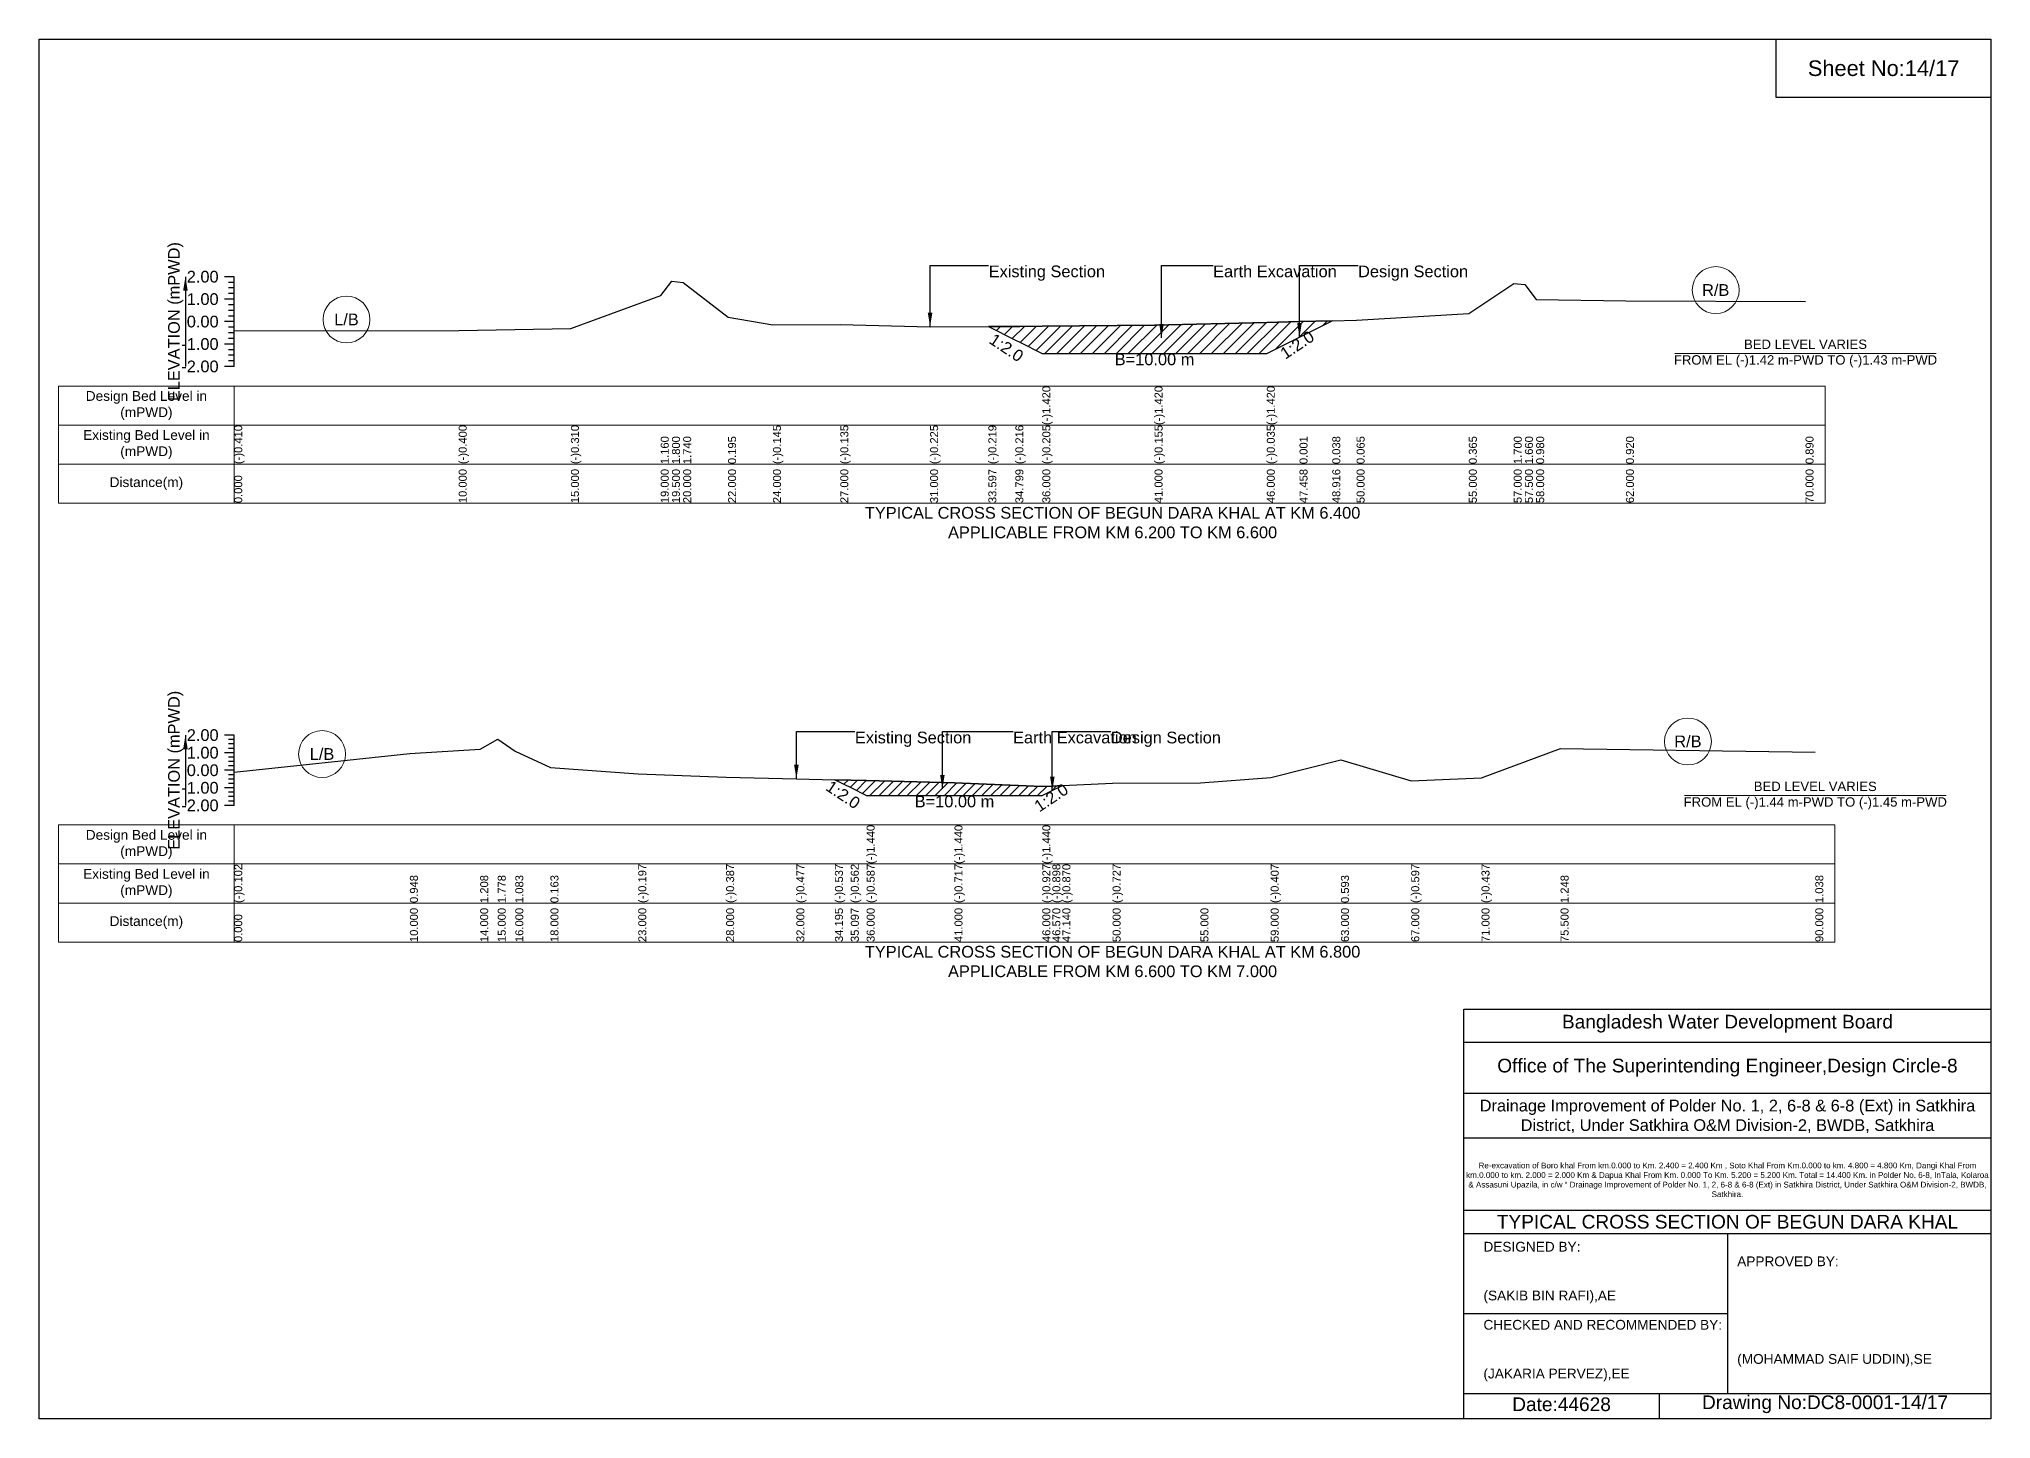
# Model space of a CAD drawing. Header units: inches. Extents: x 91000 to 268000, y -5656 to 20000.
# Drawn here: x 230000 to 238000, y 4344 to 10000 of the extents above; entities that cross this region are included whole.
import ezdxf

# ---------------------------------------------------------------- set-up
doc = ezdxf.new("R2010")
doc.units = ezdxf.units.IN
doc.header["$LTSCALE"] = 7
doc.header["$MEASUREMENT"] = 0
for name, color, linetype, lineweight in [('Cross section Data Border', 7, 'Continuous', 9), ('Cross Section Labels', 7, 'Continuous', 9), ('Existing_Bed_Level for Xsection', 7, 'Continuous', 25)]:
    doc.layers.add(name, color=color, linetype=linetype, lineweight=lineweight)
doc.styles.get("Standard").update_dxf_attribs({"font": 'arial.ttf'})
doc.dimstyles.get("Standard").update_dxf_attribs({"dimtxt": 0.18, "dimasz": 0.18, "dimexe": 0.18, "dimexo": 0.0625, "dimgap": 0.09, "dimtad": 0, "dimtih": 1, "dimtoh": 1, "dimdec": 4, "dimzin": 0, "dimdsep": 46, "dimtxsty": 'Standard', "dimcen": 0.09, "dimadec": 0, "dimazin": 0, "dimtfac": 1, "dimtdec": 4, "dimtofl": 0, "dimtmove": 0, "dimatfit": 3, "dimfxl": 1, "dimtolj": 1, "dimtzin": 0, "dimarcsym": 0})

msp = doc.modelspace()

# ---------------------------------------------------------------- hatches: boundary and pattern name
at = {"layer": 'Existing_Bed_Level for Xsection'}
h = msp.add_hatch(dxfattribs=at)
h.set_pattern_fill('ANSI31', color=256, scale=276, style=0)
h.paths.add_polyline_path([(233890.9, 8821.6), (234001.5, 8766.3), (234020, 8757.1), (234112, 8711.1), (234572, 8711.1), (235032, 8711.1), (235166.1, 8778.1), (235300.3, 8845.2), (235166.1, 8841.9), (235032, 8838.5), (234572, 8827.5), (234112, 8822.9), (234020, 8821.9), (234001.5, 8821.9)])
h = msp.add_hatch(dxfattribs=at)
h.set_pattern_fill('ANSI31', color=256, scale=216, style=0)
h.paths.add_polyline_path([(233262, 6964.1), (233327, 6931.6), (233392, 6899.1), (233752, 6899.1), (234112, 6899.1), (234153, 6919.6), (234194.1, 6940.1), (234153, 6938.1), (234112, 6936), (233752, 6951.1), (233392, 6960.5), (233327, 6962.3)])

# ---------------------------------------------------------------- linework, layer by layer
for points in [[(230000, 10000), (238000, 10000), (238000, 4344), (230000, 4344)], [(237120, 10000), (238000, 10000), (238000, 9760), (237120, 9760)]]:
    msp.add_lwpolyline(points, close=True)
for points in [[(235840, 4344), (235840, 6024), (238000, 6024)], [(235840, 5888), (238000, 5888)], [(235840, 5680), (238000, 5680)], [(235840, 5496), (238000, 5496)], [(235840, 5200), (238000, 5200)], [(235840, 5104), (238000, 5104)], [(236920, 5104), (236920, 4448)], [(235840, 4776), (236920, 4776)], [(235840, 4448), (238000, 4448)], [(236640, 4448), (236640, 4344)]]:
    msp.add_lwpolyline(points)
at = {"layer": 'Cross section Data Border'}
for points in [[(230080, 8577.7), (237320, 8577.7), (237320, 8097.7), (230080, 8097.7)], [(230080, 6778.7), (237360, 6778.7), (237360, 6298.7), (230080, 6298.7)]]:
    msp.add_lwpolyline(points, close=True, dxfattribs=at)
for points in [[(230800, 8577.7), (230800, 8097.7)], [(230080, 8417.7), (237320, 8417.7)], [(230080, 8257.7), (237320, 8257.7)], [(230800, 6778.7), (230800, 6298.7)], [(230080, 6618.7), (237360, 6618.7)], [(230080, 6458.7), (237360, 6458.7)]]:
    msp.add_lwpolyline(points, dxfattribs=at)
at = {"layer": 'Cross Section Labels'}
for points in [[(236704.2, 8711.1), (237775.8, 8711.1)], [(236744.2, 6899.1), (237815.8, 6899.1)]]:
    msp.add_lwpolyline(points, dxfattribs=at)
for centre in [(236872, 8971), (231260, 8850.5), (236758, 7121), (231160, 7069.2)]:
    msp.add_circle(centre, 96, dxfattribs=at)
at = {"layer": 'Existing_Bed_Level for Xsection'}
for points in [[(230800, 9025.7), (230760, 9025.7)], [(230800, 9002.7), (230776, 9002.7)], [(230800, 8979.7), (230776, 8979.7)], [(230800, 8657.7), (230800, 8749.7), (230800, 8841.7), (230800, 8933.7), (230800, 9025.7)], [(230800, 8804), (231720, 8804.9), (232180, 8813.2), (232548, 8948.4), (232594, 9007.3), (232640, 9001.8), (232824, 8859.7), (233008, 8828.4), (233284, 8829.3), (233652, 8821), (233890.9, 8821.6), (234001.5, 8821.9), (234020, 8821.9), (234112, 8822.9), (234112, 8822.9), (234572, 8827.5), (234572, 8827.5), (235032, 8838.5), (235032, 8838.5), (235166.1, 8841.9), (235300.3, 8845.2), (235400, 8847.7), (235860, 8875.3), (236044, 8998.1), (236090, 8994.4), (236136, 8931.9), (236504, 8926.4), (237240, 8923.6)], [(230800, 8933.7), (230760, 8933.7)], [(230800, 8956.7), (230776, 8956.7)], [(230800, 8910.7), (230776, 8910.7)], [(230800, 8887.7), (230776, 8887.7)], [(230800, 8841.7), (230760, 8841.7)], [(230800, 8864.7), (230776, 8864.7)], [(230800, 8818.7), (230776, 8818.7)], [(230800, 8749.7), (230760, 8749.7)], [(230800, 8795.7), (230776, 8795.7)], [(230800, 8772.7), (230776, 8772.7)], [(230800, 8726.7), (230776, 8726.7)], [(230800, 8657.7), (230760, 8657.7)], [(230800, 8703.7), (230776, 8703.7)], [(230800, 8680.7), (230776, 8680.7)], [(230800, 7146.7), (230760, 7146.7)], [(230800, 7128.7), (230776, 7128.7)], [(230800, 6858.7), (230800, 6930.7), (230800, 7002.7), (230800, 7074.7), (230800, 7146.7)], [(230800, 6995.4), (231520, 7071), (231808, 7089.7), (231880, 7130.8), (231952, 7080.7), (232096, 7014.5), (232456, 6988.6), (232816, 6974.9), (233104, 6968.4), (233262, 6964.1), (233327, 6962.3), (233392, 6960.5), (233392, 6960.5), (233752, 6951.1), (233752, 6951.1), (234112, 6936), (234112, 6936), (234153, 6938.1), (234194.1, 6940.1), (234400, 6950.4), (234760, 6951.1), (235048, 6973.4), (235336, 7045.4), (235624, 6959.8), (235912, 6971.3), (236236, 7092.6), (237280, 7077.5)], [(230800, 7074.7), (230760, 7074.7)], [(230800, 7110.7), (230776, 7110.7)], [(230800, 7092.7), (230776, 7092.7)], [(230800, 7056.7), (230776, 7056.7)], [(230800, 7002.7), (230760, 7002.7)], [(230800, 7038.7), (230776, 7038.7)], [(230800, 7020.7), (230776, 7020.7)], [(230800, 6984.7), (230776, 6984.7)], [(230800, 6966.7), (230776, 6966.7)], [(230800, 6930.7), (230760, 6930.7)], [(230800, 6948.7), (230776, 6948.7)], [(230800, 6912.7), (230776, 6912.7)], [(230800, 6894.7), (230776, 6894.7)], [(230800, 6858.7), (230760, 6858.7)], [(230800, 6876.7), (230776, 6876.7)]]:
    msp.add_lwpolyline(points, dxfattribs=at)
for points in [[(233890.9, 8821.6), (234001.5, 8766.3), (234020, 8757.1), (234112, 8711.1), (234112, 8711.1), (234572, 8711.1), (234572, 8711.1), (235032, 8711.1), (235032, 8711.1), (235166.1, 8778.1), (235300.3, 8845.2), (235166.1, 8841.9), (235032, 8838.5), (235032, 8838.5), (234572, 8827.5), (234572, 8827.5), (234112, 8822.9), (234112, 8822.9), (234020, 8821.9), (234001.5, 8821.9)], [(233262, 6964.1), (233327, 6931.6), (233392, 6899.1), (233392, 6899.1), (233752, 6899.1), (233752, 6899.1), (234112, 6899.1), (234112, 6899.1), (234153, 6919.6), (234194.1, 6940.1), (234153, 6938.1), (234112, 6936), (234112, 6936), (233752, 6951.1), (233752, 6951.1), (233392, 6960.5), (233392, 6960.5), (233327, 6962.3)]]:
    msp.add_lwpolyline(points, close=True, dxfattribs=at)

# ---------------------------------------------------------------- texts
at = {"attachment_point": 5}
for s, insert, char_height in [('Sheet No:14/17', (237560, 9880), 64), ('Bangladesh Water Development Board', (236920, 5964), 56), ('Office of The Superintending Engineer,Design Circle-8', (236920, 5784), 56)]:
    msp.add_mtext(s, dxfattribs=dict(at, insert=insert, char_height=char_height))
for s, insert, char_height, width, attachment_point in [('Drainage Improvement of Polder No. 1, 2, 6-8 & 6-8 (Ext) in Satkhira District, Under Satkhira O&M Division-2, BWDB, Satkhira', (236920, 5584), 48, 2240, 5), ('Re-excavation of Boro khal From km.0.000 to Km. 2.400 = 2.400 Km , Soto Khal From Km.0.000 to km. 4.800 = 4.800 Km, Dangi Khal From km.0.000 to km. 2.000 = 2.000 Km & Dapua Khal From Km. 0.000 To Km. 5.200 = 5.200 Km. Total = 14.400 Km. in Polder No. 6-8, InTala, Kolaroa & Assasuni Upazila, in c/w “ Drainage Improvement of Polder No. 1, 2, 6-8 & 6-8 (Ext) in Satkhira District, Under Satkhira O&M Division-2, BWDB, Satkhira.', (236920, 5324), 23.565, 2160, 5), ('TYPICAL CROSS SECTION OF BEGUN DARA KHAL', (236920, 5152), 56, 2240, 5), ('DESIGNED BY:^J^J^J(SAKIB BIN RAFI),AE', (235920, 4944), 40, 1120, 4), ('APPROVED BY:^J^J^J^J^J^J(MOHAMMAD SAIF UDDIN),SE', (236960, 4784), 40, 1120, 4), ('CHECKED AND RECOMMENDED BY:^J^J^J(JAKARIA PERVEZ),EE', (235920, 4624), 40, 1120, 4), ('Date:44628', (236240, 4404), 56, 1120, 5), ('Drawing No:DC8-0001-14/17', (237320, 4404), 56, 1760, 5)]:
    msp.add_mtext(s, dxfattribs=dict(insert=insert, char_height=char_height, width=width, attachment_point=attachment_point))
at = {"layer": 'Cross section Data Border', "char_height": 40, "width": 640, "attachment_point": 5}
for s, insert in [('Design Bed Level in (mPWD)', (230440, 8497.7)), ('Existing Bed Level in (mPWD)', (230440, 8337.7)), ('Distance(m)', (230440, 8177.7)), ('Design Bed Level in (mPWD)', (230440, 6698.7)), ('Existing Bed Level in (mPWD)', (230440, 6538.7)), ('Distance(m)', (230440, 6378.7))]:
    msp.add_mtext(s, dxfattribs=dict(at, insert=insert))
at = {"layer": 'Cross Section Labels'}
for s, insert, char_height, attachment_point in [('Existing Section', (233892, 9071.7), 48, 1), ('Earth Excavation', (234812, 9071.7), 48, 1), ('Design Section', (235406.1, 9071.7), 48, 1), ('R/B', (236872, 8971), 48, 5), ('L/B', (231260, 8850.5), 48, 5), ('BED LEVEL VARIES ^JFROM EL (-)1.42 m-PWD TO (-)1.43 m-PWD', (237240, 8711.1), 38.4, 5), ('B=10.00 m', (234572, 8711.1), 48, 2), ('TYPICAL CROSS SECTION OF BEGUN DARA KHAL AT KM 6.400^JAPPLICABLE FROM KM 6.200 TO KM 6.600', (234400, 8017.7), 48, 5), ('Existing Section', (233344, 7161.1), 48, 1), ('Earth Excavation', (233992, 7161.1), 48, 1), ('Design Section', (234393, 7161.1), 48, 1), ('R/B', (236758, 7121), 48, 5), ('L/B', (231160, 7069.2), 48, 5), ('B=10.00 m', (233752, 6899.1), 48, 2), ('BED LEVEL VARIES ^JFROM EL (-)1.44 m-PWD TO (-)1.45 m-PWD', (237280, 6899.1), 38.4, 5), ('TYPICAL CROSS SECTION OF BEGUN DARA KHAL AT KM 6.800^JAPPLICABLE FROM KM 6.600 TO KM 7.000', (234400, 6218.7), 48, 5)]:
    msp.add_mtext(s, dxfattribs=dict(at, insert=insert, char_height=char_height, attachment_point=attachment_point))
at = {"layer": 'Cross Section Labels', "char_height": 48, "attachment_point": 2}
for insert, rotation in [((235143.1, 8766.6), 33.69007), ((233978.5, 8754.8), 326.30993), ((233309, 6922.6), 326.30993), ((234135, 6910.6), 33.69007)]:
    msp.add_mtext('1:2.0', dxfattribs=dict(at, insert=insert, rotation=rotation))
at = {"layer": 'Existing_Bed_Level for Xsection', "rotation": 90}
for s, insert, char_height, attachment_point in [('ELEVATION (mPWD)', (230560, 8841.7), 48, 5), ('(-)1.420', (234112, 8417.7), 32.8, 1), ('(-)1.420', (234572, 8417.7), 32.8, 1), ('(-)1.420', (235032, 8417.7), 32.8, 1), ('(-)0.410', (230800, 8257.7), 32.8, 1), ('(-)0.400', (231720, 8257.7), 32.8, 1), ('(-)0.310', (232180, 8257.7), 32.8, 1), ('(-)0.145', (233008, 8257.7), 32.8, 1), ('(-)0.135', (233284, 8257.7), 32.8, 1), ('(-)0.225', (233652, 8257.7), 32.8, 1), ('(-)0.219', (233890.9, 8257.7), 32.8, 1), ('(-)0.216', (234001.5, 8257.7), 32.8, 1), ('(-)0.205', (234112, 8257.7), 32.8, 1), ('(-)0.155', (234572, 8257.7), 32.8, 1), ('(-)0.035', (235032, 8257.7), 32.8, 1), ('1.160', (232548, 8257.7), 32.8, 1), ('1.800', (232594, 8257.7), 32.8, 1), ('1.740', (232640, 8257.7), 32.8, 1), ('0.195', (232824, 8257.7), 32.8, 1), ('0.001', (235166.1, 8257.7), 32.8, 1), ('0.038', (235300.3, 8257.7), 32.8, 1), ('0.065', (235400, 8257.7), 32.8, 1), ('0.365', (235860, 8257.7), 32.8, 1), ('1.700', (236044, 8257.7), 32.8, 1), ('1.660', (236090, 8257.7), 32.8, 1), ('0.980', (236136, 8257.7), 32.8, 1), ('0.920', (236504, 8257.7), 32.8, 1), ('0.890', (237240, 8257.7), 32.8, 1), ('0.000', (230800, 8097.7), 32.8, 1), ('10.000', (231720, 8097.7), 32.8, 1), ('15.000', (232180, 8097.7), 32.8, 1), ('19.000', (232548, 8097.7), 32.8, 1), ('19.500', (232594, 8097.7), 32.8, 1), ('20.000', (232640, 8097.7), 32.8, 1), ('22.000', (232824, 8097.7), 32.8, 1), ('24.000', (233008, 8097.7), 32.8, 1), ('27.000', (233284, 8097.7), 32.8, 1), ('31.000', (233652, 8097.7), 32.8, 1), ('33.597', (233890.9, 8097.7), 32.8, 1), ('34.799', (234001.5, 8097.7), 32.8, 1), ('36.000', (234112, 8097.7), 32.8, 1), ('41.000', (234572, 8097.7), 32.8, 1), ('46.000', (235032, 8097.7), 32.8, 1), ('47.458', (235166.1, 8097.7), 32.8, 1), ('48.916', (235300.3, 8097.7), 32.8, 1), ('50.000', (235400, 8097.7), 32.8, 1), ('55.000', (235860, 8097.7), 32.8, 1), ('57.000', (236044, 8097.7), 32.8, 1), ('57.500', (236090, 8097.7), 32.8, 1), ('58.000', (236136, 8097.7), 32.8, 1), ('62.000', (236504, 8097.7), 32.8, 1), ('70.000', (237240, 8097.7), 32.8, 1), ('ELEVATION (mPWD)', (230560, 7002.7), 48, 5), ('(-)1.440', (233392, 6618.7), 32.8, 1), ('(-)1.440', (233752, 6618.7), 32.8, 1), ('(-)1.440', (234112, 6618.7), 32.8, 1), ('(-)0.102', (230800, 6458.7), 32.8, 1), ('0.948', (231520, 6458.7), 32.8, 1), ('1.208', (231808, 6458.7), 32.8, 1), ('1.778', (231880, 6458.7), 32.8, 1), ('1.083', (231952, 6458.7), 32.8, 1), ('0.163', (232096, 6458.7), 32.8, 1), ('(-)0.197', (232456, 6458.7), 32.8, 1), ('(-)0.387', (232816, 6458.7), 32.8, 1), ('(-)0.477', (233104, 6458.7), 32.8, 1), ('(-)0.537', (233262, 6458.7), 32.8, 1), ('(-)0.562', (233327, 6458.7), 32.8, 1), ('(-)0.587', (233392, 6458.7), 32.8, 1), ('(-)0.717', (233752, 6458.7), 32.8, 1), ('(-)0.927', (234112, 6458.7), 32.8, 1), ('(-)0.898', (234153, 6458.7), 32.8, 1), ('(-)0.870', (234194.1, 6458.7), 32.8, 1), ('(-)0.727', (234400, 6458.7), 32.8, 1), ('(-)0.407', (235048, 6458.7), 32.8, 1), ('0.593', (235336, 6458.7), 32.8, 1), ('(-)0.597', (235624, 6458.7), 32.8, 1), ('(-)0.437', (235912, 6458.7), 32.8, 1), ('1.248', (236236, 6458.7), 32.8, 1), ('1.038', (237280, 6458.7), 32.8, 1), ('0.000', (230800, 6298.7), 32.8, 1), ('10.000', (231520, 6298.7), 32.8, 1), ('14.000', (231808, 6298.7), 32.8, 1), ('15.000', (231880, 6298.7), 32.8, 1), ('16.000', (231952, 6298.7), 32.8, 1), ('18.000', (232096, 6298.7), 32.8, 1), ('23.000', (232456, 6298.7), 32.8, 1), ('28.000', (232816, 6298.7), 32.8, 1), ('32.000', (233104, 6298.7), 32.8, 1), ('34.195', (233262, 6298.7), 32.8, 1), ('35.097', (233327, 6298.7), 32.8, 1), ('36.000', (233392, 6298.7), 32.8, 1), ('41.000', (233752, 6298.7), 32.8, 1), ('46.000', (234112, 6298.7), 32.8, 1), ('46.570', (234153, 6298.7), 32.8, 1), ('47.140', (234194.1, 6298.7), 32.8, 1), ('50.000', (234400, 6298.7), 32.8, 1), ('55.000', (234760, 6298.7), 32.8, 1), ('59.000', (235048, 6298.7), 32.8, 1), ('63.000', (235336, 6298.7), 32.8, 1), ('67.000', (235624, 6298.7), 32.8, 1), ('71.000', (235912, 6298.7), 32.8, 1), ('75.500', (236236, 6298.7), 32.8, 1), ('90.000', (237280, 6298.7), 32.8, 1)]:
    msp.add_mtext(s, dxfattribs=dict(at, insert=insert, char_height=char_height, attachment_point=attachment_point))
at = {"layer": 'Existing_Bed_Level for Xsection', "char_height": 48, "attachment_point": 6}
for s, insert in [('2.00', (230736, 9025.7)), ('1.00', (230736, 8933.7)), ('0.00', (230736, 8841.7)), ('-1.00', (230736, 8749.7)), ('-2.00', (230736, 8657.7)), ('2.00', (230736, 7146.7)), ('1.00', (230736, 7074.7)), ('0.00', (230736, 7002.7)), ('-1.00', (230736, 6930.7)), ('-2.00', (230736, 6858.7))]:
    msp.add_mtext(s, dxfattribs=dict(at, insert=insert))

# ---------------------------------------------------------------- leaders
at = {"layer": 'Cross Section Labels', "annotation_type": 0, "has_hookline": 1, "hookline_direction": 0}
for points, text_width in [([(233652, 8821), (233652, 9071.7), (233891.9, 9071.7)], 467.2), ([(234600.4, 8775), (234600.4, 9071.7), (234811.9, 9071.7)], 497), ([(235166.1, 8778.1), (235166.1, 9071.7), (235406, 9071.7)], 441.2), ([(233104, 6968.4), (233104, 7161.1), (233343.9, 7161.1)], 467.2), ([(233702.4, 6926.4), (233702.4, 7161.1), (233991.9, 7161.1)], 497), ([(234153, 6919.6), (234153, 7161.1), (234393, 7161.1)], 441.2)]:
    msp.add_leader(points, dimstyle='Standard', override={"dimasz": 57.6}, dxfattribs=dict(at, text_width=text_width))
at = {"layer": 'Existing_Bed_Level for Xsection'}
for points in [[(230600, 9025.7), (230600, 8657.7)], [(230600, 7146.7), (230600, 6858.7)]]:
    msp.add_leader(points, dimstyle='Standard', override={"dimasz": 57.6}, dxfattribs=at)

doc.saveas('drawing.dxf')
